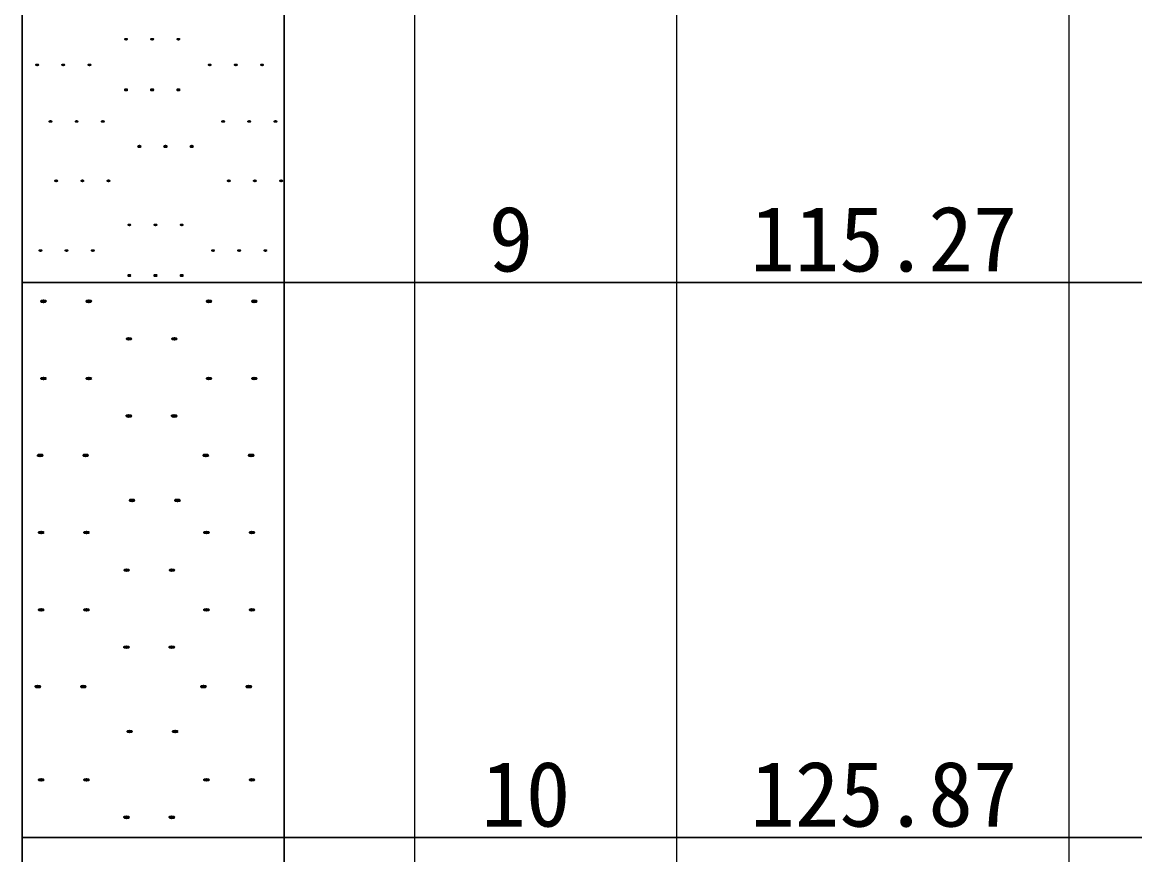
# Model space of a CAD drawing. Header units: millimetres. Extents: x -182 to 395, y -757 to 122.
# Drawn here: x -120.23 to -77.73, y -241.58 to -209.79 of the extents above; entities that cross this region are included whole.
import ezdxf

# ---------------------------------------------------------------- set-up
doc = ezdxf.new("R2010")
doc.units = ezdxf.units.MM
for name, color, linetype in [('KY2WL', 7, 'Continuous'), ('KY6WL', 7, 'Continuous'), ('岩性描述WT', 7, 'Continuous')]:
    doc.layers.add(name, color=color, linetype=linetype)
doc.styles.get("Standard").update_dxf_attribs({"font": ''})
doc.styles.get('Standard').set_extended_font_data('SimSun')

msp = doc.modelspace()

# ---------------------------------------------------------------- hatches: boundary and pattern name
at = {"layer": 'KY2WL'}
h = msp.add_hatch(color=256, dxfattribs=at)
edge = h.paths.add_edge_path()
edge.add_ellipse((-116.263, -210.44), major_axis=(0.05, 0), ratio=0.4, start_angle=0, end_angle=180)
edge.add_ellipse((-116.263, -210.44), major_axis=(0.05, 0), ratio=0.4, start_angle=180, end_angle=360)
h = msp.add_hatch(color=256, dxfattribs=at)
edge = h.paths.add_edge_path()
edge.add_ellipse((-115.263, -210.44), major_axis=(0.05, 0), ratio=0.4, start_angle=0, end_angle=180)
edge.add_ellipse((-115.263, -210.44), major_axis=(0.05, 0), ratio=0.4, start_angle=180, end_angle=360)
h = msp.add_hatch(color=256, dxfattribs=at)
edge = h.paths.add_edge_path()
edge.add_ellipse((-114.263, -210.44), major_axis=(0.05, 0), ratio=0.4, start_angle=0, end_angle=180)
edge.add_ellipse((-114.263, -210.44), major_axis=(0.05, 0), ratio=0.4, start_angle=180, end_angle=360)
h = msp.add_hatch(color=256, dxfattribs=at)
edge = h.paths.add_edge_path()
edge.add_ellipse((-118.66, -211.42), major_axis=(0.05, 0), ratio=0.4, start_angle=0, end_angle=180)
edge.add_ellipse((-118.66, -211.42), major_axis=(-0.05, 0), ratio=0.4, start_angle=0, end_angle=180)
h = msp.add_hatch(color=256, dxfattribs=at)
edge = h.paths.add_edge_path()
edge.add_ellipse((-117.66, -211.42), major_axis=(0.05, 0), ratio=0.4, start_angle=0, end_angle=180)
edge.add_ellipse((-117.66, -211.42), major_axis=(-0.05, 0), ratio=0.4, start_angle=0, end_angle=180)
h = msp.add_hatch(color=256, dxfattribs=at)
edge = h.paths.add_edge_path()
edge.add_ellipse((-113.066, -211.42), major_axis=(0.05, 0), ratio=0.4, start_angle=0, end_angle=180)
edge.add_ellipse((-113.066, -211.42), major_axis=(-0.05, 0), ratio=0.4, start_angle=0, end_angle=180)
h = msp.add_hatch(color=256, dxfattribs=at)
edge = h.paths.add_edge_path()
edge.add_ellipse((-112.066, -211.42), major_axis=(0.05, 0), ratio=0.4, start_angle=0, end_angle=180)
edge.add_ellipse((-112.066, -211.42), major_axis=(-0.05, 0), ratio=0.4, start_angle=0, end_angle=180)
h = msp.add_hatch(color=256, dxfattribs=at)
edge = h.paths.add_edge_path()
edge.add_ellipse((-111.066, -211.42), major_axis=(0.05, 0), ratio=0.4, start_angle=0, end_angle=180)
edge.add_ellipse((-111.066, -211.42), major_axis=(-0.05, 0), ratio=0.4, start_angle=0, end_angle=180)
h = msp.add_hatch(color=256, dxfattribs=at)
edge = h.paths.add_edge_path()
edge.add_ellipse((-116.263, -212.363), major_axis=(0.05, 0), ratio=0.4, start_angle=0, end_angle=180)
edge.add_ellipse((-116.263, -212.363), major_axis=(-0.05, 0), ratio=0.4, start_angle=0, end_angle=180)
h = msp.add_hatch(color=256, dxfattribs=at)
edge = h.paths.add_edge_path()
edge.add_ellipse((-116.263, -212.383), major_axis=(0.05, 0), ratio=0.4, start_angle=0, end_angle=180)
edge.add_ellipse((-116.263, -212.383), major_axis=(0.05, 0), ratio=0.4, start_angle=180, end_angle=360)
h = msp.add_hatch(color=256, dxfattribs=at)
edge = h.paths.add_edge_path()
edge.add_ellipse((-115.263, -212.363), major_axis=(0.05, 0), ratio=0.4, start_angle=0, end_angle=180)
edge.add_ellipse((-115.263, -212.363), major_axis=(-0.05, 0), ratio=0.4, start_angle=0, end_angle=180)
h = msp.add_hatch(color=256, dxfattribs=at)
edge = h.paths.add_edge_path()
edge.add_ellipse((-115.263, -212.383), major_axis=(0.05, 0), ratio=0.4, start_angle=0, end_angle=180)
edge.add_ellipse((-115.263, -212.383), major_axis=(0.05, 0), ratio=0.4, start_angle=180, end_angle=360)
h = msp.add_hatch(color=256, dxfattribs=at)
edge = h.paths.add_edge_path()
edge.add_ellipse((-114.263, -212.363), major_axis=(0.05, 0), ratio=0.4, start_angle=0, end_angle=180)
edge.add_ellipse((-114.263, -212.363), major_axis=(-0.05, 0), ratio=0.4, start_angle=0, end_angle=180)
h = msp.add_hatch(color=256, dxfattribs=at)
edge = h.paths.add_edge_path()
edge.add_ellipse((-114.263, -212.383), major_axis=(0.05, 0), ratio=0.4, start_angle=0, end_angle=180)
edge.add_ellipse((-114.263, -212.383), major_axis=(0.05, 0), ratio=0.4, start_angle=180, end_angle=360)
h = msp.add_hatch(color=256, dxfattribs=at)
edge = h.paths.add_edge_path()
edge.add_ellipse((-118.149, -213.581), major_axis=(0.05, 0), ratio=0.4, start_angle=0, end_angle=180)
edge.add_ellipse((-118.149, -213.581), major_axis=(0.05, 0), ratio=0.4, start_angle=180, end_angle=360)
h = msp.add_hatch(color=256, dxfattribs=at)
edge = h.paths.add_edge_path()
edge.add_ellipse((-117.149, -213.581), major_axis=(0.05, 0), ratio=0.4, start_angle=0, end_angle=180)
edge.add_ellipse((-117.149, -213.581), major_axis=(0.05, 0), ratio=0.4, start_angle=180, end_angle=360)
h = msp.add_hatch(color=256, dxfattribs=at)
edge = h.paths.add_edge_path()
edge.add_ellipse((-112.555, -213.581), major_axis=(0.05, 0), ratio=0.4, start_angle=0, end_angle=180)
edge.add_ellipse((-112.555, -213.581), major_axis=(0.05, 0), ratio=0.4, start_angle=180, end_angle=360)
h = msp.add_hatch(color=256, dxfattribs=at)
edge = h.paths.add_edge_path()
edge.add_ellipse((-111.555, -213.581), major_axis=(0.05, 0), ratio=0.4, start_angle=0, end_angle=180)
edge.add_ellipse((-111.555, -213.581), major_axis=(0.05, 0), ratio=0.4, start_angle=180, end_angle=360)
h = msp.add_hatch(color=256, dxfattribs=at)
edge = h.paths.add_edge_path()
edge.add_ellipse((-110.555, -213.581), major_axis=(0.05, 0), ratio=0.4, start_angle=0, end_angle=180)
edge.add_ellipse((-110.555, -213.581), major_axis=(0.05, 0), ratio=0.4, start_angle=180, end_angle=360)
h = msp.add_hatch(color=256, dxfattribs=at)
edge = h.paths.add_edge_path()
edge.add_ellipse((-115.753, -214.524), major_axis=(0.05, 0), ratio=0.4, start_angle=0, end_angle=180)
edge.add_ellipse((-115.753, -214.524), major_axis=(0.05, 0), ratio=0.4, start_angle=180, end_angle=360)
h = msp.add_hatch(color=256, dxfattribs=at)
edge = h.paths.add_edge_path()
edge.add_ellipse((-115.753, -214.544), major_axis=(0.05, 0), ratio=0.4, start_angle=0, end_angle=180)
edge.add_ellipse((-115.753, -214.544), major_axis=(-0.05, 0), ratio=0.4, start_angle=0, end_angle=180)
h = msp.add_hatch(color=256, dxfattribs=at)
edge = h.paths.add_edge_path()
edge.add_ellipse((-114.753, -214.524), major_axis=(0.05, 0), ratio=0.4, start_angle=0, end_angle=180)
edge.add_ellipse((-114.753, -214.524), major_axis=(0.05, 0), ratio=0.4, start_angle=180, end_angle=360)
h = msp.add_hatch(color=256, dxfattribs=at)
edge = h.paths.add_edge_path()
edge.add_ellipse((-114.753, -214.544), major_axis=(0.05, 0), ratio=0.4, start_angle=0, end_angle=180)
edge.add_ellipse((-114.753, -214.544), major_axis=(-0.05, 0), ratio=0.4, start_angle=0, end_angle=180)
h = msp.add_hatch(color=256, dxfattribs=at)
edge = h.paths.add_edge_path()
edge.add_ellipse((-113.753, -214.524), major_axis=(0.05, 0), ratio=0.4, start_angle=0, end_angle=180)
edge.add_ellipse((-113.753, -214.524), major_axis=(0.05, 0), ratio=0.4, start_angle=180, end_angle=360)
h = msp.add_hatch(color=256, dxfattribs=at)
edge = h.paths.add_edge_path()
edge.add_ellipse((-113.753, -214.544), major_axis=(0.05, 0), ratio=0.4, start_angle=0, end_angle=180)
edge.add_ellipse((-113.753, -214.544), major_axis=(-0.05, 0), ratio=0.4, start_angle=0, end_angle=180)
h = msp.add_hatch(color=256, dxfattribs=at)
edge = h.paths.add_edge_path()
edge.add_ellipse((-117.931, -215.848), major_axis=(0.05, 0), ratio=0.4, start_angle=0, end_angle=180)
edge.add_ellipse((-117.931, -215.848), major_axis=(0.05, 0), ratio=0.4, start_angle=180, end_angle=360)
h = msp.add_hatch(color=256, dxfattribs=at)
edge = h.paths.add_edge_path()
edge.add_ellipse((-116.931, -215.848), major_axis=(0.05, 0), ratio=0.4, start_angle=0, end_angle=180)
edge.add_ellipse((-116.931, -215.848), major_axis=(0.05, 0), ratio=0.4, start_angle=180, end_angle=360)
h = msp.add_hatch(color=256, dxfattribs=at)
edge = h.paths.add_edge_path()
edge.add_ellipse((-112.337, -215.848), major_axis=(0.05, 0), ratio=0.4, start_angle=0, end_angle=180)
edge.add_ellipse((-112.337, -215.848), major_axis=(0.05, 0), ratio=0.4, start_angle=180, end_angle=360)
h = msp.add_hatch(color=256, dxfattribs=at)
edge = h.paths.add_edge_path()
edge.add_ellipse((-111.337, -215.848), major_axis=(0.05, 0), ratio=0.4, start_angle=0, end_angle=180)
edge.add_ellipse((-111.337, -215.848), major_axis=(0.05, 0), ratio=0.4, start_angle=180, end_angle=360)
h = msp.add_hatch(color=256, dxfattribs=at)
edge = h.paths.add_edge_path()
edge.add_ellipse((-110.337, -215.848), major_axis=(0.05, 0), ratio=0.4, start_angle=0, end_angle=180)
edge.add_ellipse((-110.337, -215.848), major_axis=(0.05, 0), ratio=0.4, start_angle=180, end_angle=360)
h = msp.add_hatch(color=256, dxfattribs=at)
edge = h.paths.add_edge_path()
edge.add_ellipse((-116.136, -217.531), major_axis=(0.05, 0), ratio=0.4, start_angle=0, end_angle=180)
edge.add_ellipse((-116.136, -217.531), major_axis=(-0.05, 0), ratio=0.4, start_angle=0, end_angle=180)
h = msp.add_hatch(color=256, dxfattribs=at)
edge = h.paths.add_edge_path()
edge.add_ellipse((-115.136, -217.531), major_axis=(0.05, 0), ratio=0.4, start_angle=0, end_angle=180)
edge.add_ellipse((-115.136, -217.531), major_axis=(-0.05, 0), ratio=0.4, start_angle=0, end_angle=180)
h = msp.add_hatch(color=256, dxfattribs=at)
edge = h.paths.add_edge_path()
edge.add_ellipse((-114.136, -217.531), major_axis=(0.05, 0), ratio=0.4, start_angle=0, end_angle=180)
edge.add_ellipse((-114.136, -217.531), major_axis=(-0.05, 0), ratio=0.4, start_angle=0, end_angle=180)
h = msp.add_hatch(color=256, dxfattribs=at)
edge = h.paths.add_edge_path()
edge.add_ellipse((-118.533, -218.512), major_axis=(0.05, 0), ratio=0.4, start_angle=0, end_angle=180)
edge.add_ellipse((-118.533, -218.512), major_axis=(0.05, 0), ratio=0.4, start_angle=180, end_angle=360)
h = msp.add_hatch(color=256, dxfattribs=at)
edge = h.paths.add_edge_path()
edge.add_ellipse((-117.533, -218.512), major_axis=(0.05, 0), ratio=0.4, start_angle=0, end_angle=180)
edge.add_ellipse((-117.533, -218.512), major_axis=(0.05, 0), ratio=0.4, start_angle=180, end_angle=360)
h = msp.add_hatch(color=256, dxfattribs=at)
edge = h.paths.add_edge_path()
edge.add_ellipse((-112.939, -218.512), major_axis=(0.05, 0), ratio=0.4, start_angle=0, end_angle=180)
edge.add_ellipse((-112.939, -218.512), major_axis=(0.05, 0), ratio=0.4, start_angle=180, end_angle=360)
h = msp.add_hatch(color=256, dxfattribs=at)
edge = h.paths.add_edge_path()
edge.add_ellipse((-111.939, -218.512), major_axis=(0.05, 0), ratio=0.4, start_angle=0, end_angle=180)
edge.add_ellipse((-111.939, -218.512), major_axis=(0.05, 0), ratio=0.4, start_angle=180, end_angle=360)
h = msp.add_hatch(color=256, dxfattribs=at)
edge = h.paths.add_edge_path()
edge.add_ellipse((-110.939, -218.512), major_axis=(0.05, 0), ratio=0.4, start_angle=0, end_angle=180)
edge.add_ellipse((-110.939, -218.512), major_axis=(0.05, 0), ratio=0.4, start_angle=180, end_angle=360)
h = msp.add_hatch(color=256, dxfattribs=at)
edge = h.paths.add_edge_path()
edge.add_ellipse((-116.136, -219.454), major_axis=(0.05, 0), ratio=0.4, start_angle=0, end_angle=180)
edge.add_ellipse((-116.136, -219.454), major_axis=(0.05, 0), ratio=0.4, start_angle=180, end_angle=360)
h = msp.add_hatch(color=256, dxfattribs=at)
edge = h.paths.add_edge_path()
edge.add_ellipse((-116.136, -219.474), major_axis=(0.05, 0), ratio=0.4, start_angle=0, end_angle=180)
edge.add_ellipse((-116.136, -219.474), major_axis=(-0.05, 0), ratio=0.4, start_angle=0, end_angle=180)
h = msp.add_hatch(color=256, dxfattribs=at)
edge = h.paths.add_edge_path()
edge.add_ellipse((-115.136, -219.454), major_axis=(0.05, 0), ratio=0.4, start_angle=0, end_angle=180)
edge.add_ellipse((-115.136, -219.454), major_axis=(0.05, 0), ratio=0.4, start_angle=180, end_angle=360)
h = msp.add_hatch(color=256, dxfattribs=at)
edge = h.paths.add_edge_path()
edge.add_ellipse((-115.136, -219.474), major_axis=(0.05, 0), ratio=0.4, start_angle=0, end_angle=180)
edge.add_ellipse((-115.136, -219.474), major_axis=(-0.05, 0), ratio=0.4, start_angle=0, end_angle=180)
h = msp.add_hatch(color=256, dxfattribs=at)
edge = h.paths.add_edge_path()
edge.add_ellipse((-114.136, -219.454), major_axis=(0.05, 0), ratio=0.4, start_angle=0, end_angle=180)
edge.add_ellipse((-114.136, -219.454), major_axis=(0.05, 0), ratio=0.4, start_angle=180, end_angle=360)
h = msp.add_hatch(color=256, dxfattribs=at)
edge = h.paths.add_edge_path()
edge.add_ellipse((-114.136, -219.474), major_axis=(0.05, 0), ratio=0.4, start_angle=0, end_angle=180)
edge.add_ellipse((-114.136, -219.474), major_axis=(-0.05, 0), ratio=0.4, start_angle=0, end_angle=180)
h = msp.add_hatch(color=256, dxfattribs=at)
edge = h.paths.add_edge_path()
edge.add_ellipse((-119.418, -220.449), major_axis=(-0.1, 0), ratio=0.4, start_angle=180, end_angle=360)
edge.add_ellipse((-119.418, -220.449), major_axis=(0.1, 0), ratio=0.4, start_angle=180, end_angle=360)
h = msp.add_hatch(color=256, dxfattribs=at)
edge = h.paths.add_edge_path()
edge.add_ellipse((-117.685, -220.449), major_axis=(-0.1, 0), ratio=0.4, start_angle=180, end_angle=360)
edge.add_ellipse((-117.685, -220.449), major_axis=(0.1, 0), ratio=0.4, start_angle=180, end_angle=360)
h = msp.add_hatch(color=256, dxfattribs=at)
edge = h.paths.add_edge_path()
edge.add_ellipse((-113.095, -220.449), major_axis=(-0.1, 0), ratio=0.4, start_angle=180, end_angle=360)
edge.add_ellipse((-113.095, -220.449), major_axis=(0.1, 0), ratio=0.4, start_angle=180, end_angle=360)
h = msp.add_hatch(color=256, dxfattribs=at)
edge = h.paths.add_edge_path()
edge.add_ellipse((-111.362, -220.449), major_axis=(-0.1, 0), ratio=0.4, start_angle=180, end_angle=360)
edge.add_ellipse((-111.362, -220.449), major_axis=(0.1, 0), ratio=0.4, start_angle=180, end_angle=360)
h = msp.add_hatch(color=256, dxfattribs=at)
edge = h.paths.add_edge_path()
edge.add_ellipse((-116.15, -221.885), major_axis=(0.1, 0), ratio=0.4, start_angle=0, end_angle=180)
edge.add_ellipse((-116.15, -221.885), major_axis=(-0.1, 0), ratio=0.4, start_angle=0, end_angle=180)
h = msp.add_hatch(color=256, dxfattribs=at)
edge = h.paths.add_edge_path()
edge.add_ellipse((-114.417, -221.885), major_axis=(0.1, 0), ratio=0.4, start_angle=0, end_angle=180)
edge.add_ellipse((-114.417, -221.885), major_axis=(-0.1, 0), ratio=0.4, start_angle=0, end_angle=180)
h = msp.add_hatch(color=256, dxfattribs=at)
edge = h.paths.add_edge_path()
edge.add_ellipse((-119.418, -223.4), major_axis=(-0.1, 0), ratio=0.4, start_angle=180, end_angle=360)
edge.add_ellipse((-119.418, -223.4), major_axis=(0.1, 0), ratio=0.4, start_angle=180, end_angle=360)
h = msp.add_hatch(color=256, dxfattribs=at)
edge = h.paths.add_edge_path()
edge.add_ellipse((-117.685, -223.4), major_axis=(-0.1, 0), ratio=0.4, start_angle=180, end_angle=360)
edge.add_ellipse((-117.685, -223.4), major_axis=(0.1, 0), ratio=0.4, start_angle=180, end_angle=360)
h = msp.add_hatch(color=256, dxfattribs=at)
edge = h.paths.add_edge_path()
edge.add_ellipse((-113.095, -223.4), major_axis=(-0.1, 0), ratio=0.4, start_angle=180, end_angle=360)
edge.add_ellipse((-113.095, -223.4), major_axis=(0.1, 0), ratio=0.4, start_angle=180, end_angle=360)
h = msp.add_hatch(color=256, dxfattribs=at)
edge = h.paths.add_edge_path()
edge.add_ellipse((-111.362, -223.4), major_axis=(-0.1, 0), ratio=0.4, start_angle=180, end_angle=360)
edge.add_ellipse((-111.362, -223.4), major_axis=(0.1, 0), ratio=0.4, start_angle=180, end_angle=360)
h = msp.add_hatch(color=256, dxfattribs=at)
edge = h.paths.add_edge_path()
edge.add_ellipse((-116.154, -224.829), major_axis=(0.1, 0), ratio=0.4, start_angle=0, end_angle=180)
edge.add_ellipse((-116.154, -224.829), major_axis=(-0.1, 0), ratio=0.4, start_angle=0, end_angle=180)
h = msp.add_hatch(color=256, dxfattribs=at)
edge = h.paths.add_edge_path()
edge.add_ellipse((-114.421, -224.829), major_axis=(0.1, 0), ratio=0.4, start_angle=0, end_angle=180)
edge.add_ellipse((-114.421, -224.829), major_axis=(-0.1, 0), ratio=0.4, start_angle=0, end_angle=180)
h = msp.add_hatch(color=256, dxfattribs=at)
edge = h.paths.add_edge_path()
edge.add_ellipse((-119.539, -226.334), major_axis=(0.1, 0), ratio=0.4, start_angle=0, end_angle=180)
edge.add_ellipse((-119.539, -226.334), major_axis=(-0.1, 0), ratio=0.4, start_angle=0, end_angle=180)
h = msp.add_hatch(color=256, dxfattribs=at)
edge = h.paths.add_edge_path()
edge.add_ellipse((-117.805, -226.334), major_axis=(0.1, 0), ratio=0.4, start_angle=0, end_angle=180)
edge.add_ellipse((-117.805, -226.334), major_axis=(-0.1, 0), ratio=0.4, start_angle=0, end_angle=180)
h = msp.add_hatch(color=256, dxfattribs=at)
edge = h.paths.add_edge_path()
edge.add_ellipse((-113.215, -226.334), major_axis=(0.1, 0), ratio=0.4, start_angle=0, end_angle=180)
edge.add_ellipse((-113.215, -226.334), major_axis=(-0.1, 0), ratio=0.4, start_angle=0, end_angle=180)
h = msp.add_hatch(color=256, dxfattribs=at)
edge = h.paths.add_edge_path()
edge.add_ellipse((-111.482, -226.334), major_axis=(0.1, 0), ratio=0.4, start_angle=0, end_angle=180)
edge.add_ellipse((-111.482, -226.334), major_axis=(-0.1, 0), ratio=0.4, start_angle=0, end_angle=180)
h = msp.add_hatch(color=256, dxfattribs=at)
edge = h.paths.add_edge_path()
edge.add_ellipse((-116.034, -228.052), major_axis=(0.1, 0), ratio=0.4, start_angle=0, end_angle=180)
edge.add_ellipse((-116.034, -228.052), major_axis=(-0.1, 0), ratio=0.4, start_angle=0, end_angle=180)
h = msp.add_hatch(color=256, dxfattribs=at)
edge = h.paths.add_edge_path()
edge.add_ellipse((-114.301, -228.052), major_axis=(0.1, 0), ratio=0.4, start_angle=0, end_angle=180)
edge.add_ellipse((-114.301, -228.052), major_axis=(-0.1, 0), ratio=0.4, start_angle=0, end_angle=180)
h = msp.add_hatch(color=256, dxfattribs=at)
edge = h.paths.add_edge_path()
edge.add_ellipse((-119.508, -229.279), major_axis=(0.1, 0), ratio=0.4, start_angle=0, end_angle=180)
edge.add_ellipse((-119.508, -229.279), major_axis=(-0.1, 0), ratio=0.4, start_angle=0, end_angle=180)
h = msp.add_hatch(color=256, dxfattribs=at)
edge = h.paths.add_edge_path()
edge.add_ellipse((-117.775, -229.279), major_axis=(0.1, 0), ratio=0.4, start_angle=0, end_angle=180)
edge.add_ellipse((-117.775, -229.279), major_axis=(-0.1, 0), ratio=0.4, start_angle=0, end_angle=180)
h = msp.add_hatch(color=256, dxfattribs=at)
edge = h.paths.add_edge_path()
edge.add_ellipse((-113.185, -229.279), major_axis=(0.1, 0), ratio=0.4, start_angle=0, end_angle=180)
edge.add_ellipse((-113.185, -229.279), major_axis=(-0.1, 0), ratio=0.4, start_angle=0, end_angle=180)
h = msp.add_hatch(color=256, dxfattribs=at)
edge = h.paths.add_edge_path()
edge.add_ellipse((-111.451, -229.279), major_axis=(0.1, 0), ratio=0.4, start_angle=0, end_angle=180)
edge.add_ellipse((-111.451, -229.279), major_axis=(-0.1, 0), ratio=0.4, start_angle=0, end_angle=180)
h = msp.add_hatch(color=256, dxfattribs=at)
edge = h.paths.add_edge_path()
edge.add_ellipse((-116.24, -230.715), major_axis=(0.1, 0), ratio=0.4, start_angle=0, end_angle=180)
edge.add_ellipse((-116.24, -230.715), major_axis=(-0.1, 0), ratio=0.4, start_angle=0, end_angle=180)
h = msp.add_hatch(color=256, dxfattribs=at)
edge = h.paths.add_edge_path()
edge.add_ellipse((-114.507, -230.715), major_axis=(0.1, 0), ratio=0.4, start_angle=0, end_angle=180)
edge.add_ellipse((-114.507, -230.715), major_axis=(-0.1, 0), ratio=0.4, start_angle=0, end_angle=180)
h = msp.add_hatch(color=256, dxfattribs=at)
edge = h.paths.add_edge_path()
edge.add_ellipse((-119.508, -232.229), major_axis=(0.1, 0), ratio=0.4, start_angle=0, end_angle=180)
edge.add_ellipse((-119.508, -232.229), major_axis=(-0.1, 0), ratio=0.4, start_angle=0, end_angle=180)
h = msp.add_hatch(color=256, dxfattribs=at)
edge = h.paths.add_edge_path()
edge.add_ellipse((-117.775, -232.229), major_axis=(0.1, 0), ratio=0.4, start_angle=0, end_angle=180)
edge.add_ellipse((-117.775, -232.229), major_axis=(-0.1, 0), ratio=0.4, start_angle=0, end_angle=180)
h = msp.add_hatch(color=256, dxfattribs=at)
edge = h.paths.add_edge_path()
edge.add_ellipse((-113.185, -232.229), major_axis=(0.1, 0), ratio=0.4, start_angle=0, end_angle=180)
edge.add_ellipse((-113.185, -232.229), major_axis=(-0.1, 0), ratio=0.4, start_angle=0, end_angle=180)
h = msp.add_hatch(color=256, dxfattribs=at)
edge = h.paths.add_edge_path()
edge.add_ellipse((-111.451, -232.229), major_axis=(0.1, 0), ratio=0.4, start_angle=0, end_angle=180)
edge.add_ellipse((-111.451, -232.229), major_axis=(-0.1, 0), ratio=0.4, start_angle=0, end_angle=180)
h = msp.add_hatch(color=256, dxfattribs=at)
edge = h.paths.add_edge_path()
edge.add_ellipse((-116.244, -233.658), major_axis=(-0.1, 0), ratio=0.4, start_angle=180, end_angle=360)
edge.add_ellipse((-116.244, -233.658), major_axis=(-0.1, 0), ratio=0.4, start_angle=0, end_angle=180)
h = msp.add_hatch(color=256, dxfattribs=at)
edge = h.paths.add_edge_path()
edge.add_ellipse((-114.511, -233.658), major_axis=(-0.1, 0), ratio=0.4, start_angle=180, end_angle=360)
edge.add_ellipse((-114.511, -233.658), major_axis=(-0.1, 0), ratio=0.4, start_angle=0, end_angle=180)
h = msp.add_hatch(color=256, dxfattribs=at)
edge = h.paths.add_edge_path()
edge.add_ellipse((-119.628, -235.163), major_axis=(0.1, 0), ratio=0.4, start_angle=0, end_angle=180)
edge.add_ellipse((-119.628, -235.163), major_axis=(-0.1, 0), ratio=0.4, start_angle=0, end_angle=180)
h = msp.add_hatch(color=256, dxfattribs=at)
edge = h.paths.add_edge_path()
edge.add_ellipse((-117.895, -235.163), major_axis=(0.1, 0), ratio=0.4, start_angle=0, end_angle=180)
edge.add_ellipse((-117.895, -235.163), major_axis=(-0.1, 0), ratio=0.4, start_angle=0, end_angle=180)
h = msp.add_hatch(color=256, dxfattribs=at)
edge = h.paths.add_edge_path()
edge.add_ellipse((-113.305, -235.163), major_axis=(0.1, 0), ratio=0.4, start_angle=0, end_angle=180)
edge.add_ellipse((-113.305, -235.163), major_axis=(-0.1, 0), ratio=0.4, start_angle=0, end_angle=180)
h = msp.add_hatch(color=256, dxfattribs=at)
edge = h.paths.add_edge_path()
edge.add_ellipse((-111.572, -235.163), major_axis=(0.1, 0), ratio=0.4, start_angle=0, end_angle=180)
edge.add_ellipse((-111.572, -235.163), major_axis=(-0.1, 0), ratio=0.4, start_angle=0, end_angle=180)
h = msp.add_hatch(color=256, dxfattribs=at)
edge = h.paths.add_edge_path()
edge.add_ellipse((-116.124, -236.881), major_axis=(0.1, 0), ratio=0.4, start_angle=0, end_angle=180)
edge.add_ellipse((-116.124, -236.881), major_axis=(-0.1, 0), ratio=0.4, start_angle=0, end_angle=180)
h = msp.add_hatch(color=256, dxfattribs=at)
edge = h.paths.add_edge_path()
edge.add_ellipse((-114.39, -236.881), major_axis=(0.1, 0), ratio=0.4, start_angle=0, end_angle=180)
edge.add_ellipse((-114.39, -236.881), major_axis=(-0.1, 0), ratio=0.4, start_angle=0, end_angle=180)
h = msp.add_hatch(color=256, dxfattribs=at)
edge = h.paths.add_edge_path()
edge.add_ellipse((-119.508, -238.726), major_axis=(0.1, 0), ratio=0.4, start_angle=0, end_angle=180)
edge.add_ellipse((-119.508, -238.726), major_axis=(-0.1, 0), ratio=0.4, start_angle=0, end_angle=180)
h = msp.add_hatch(color=256, dxfattribs=at)
edge = h.paths.add_edge_path()
edge.add_ellipse((-117.775, -238.726), major_axis=(0.1, 0), ratio=0.4, start_angle=0, end_angle=180)
edge.add_ellipse((-117.775, -238.726), major_axis=(-0.1, 0), ratio=0.4, start_angle=0, end_angle=180)
h = msp.add_hatch(color=256, dxfattribs=at)
edge = h.paths.add_edge_path()
edge.add_ellipse((-113.185, -238.726), major_axis=(0.1, 0), ratio=0.4, start_angle=0, end_angle=180)
edge.add_ellipse((-113.185, -238.726), major_axis=(-0.1, 0), ratio=0.4, start_angle=0, end_angle=180)
h = msp.add_hatch(color=256, dxfattribs=at)
edge = h.paths.add_edge_path()
edge.add_ellipse((-111.451, -238.726), major_axis=(0.1, 0), ratio=0.4, start_angle=0, end_angle=180)
edge.add_ellipse((-111.451, -238.726), major_axis=(-0.1, 0), ratio=0.4, start_angle=0, end_angle=180)
h = msp.add_hatch(color=256, dxfattribs=at)
edge = h.paths.add_edge_path()
edge.add_ellipse((-116.244, -240.155), major_axis=(0.1, 0), ratio=0.4, start_angle=0, end_angle=180)
edge.add_ellipse((-116.244, -240.155), major_axis=(-0.1, 0), ratio=0.4, start_angle=0, end_angle=180)
h = msp.add_hatch(color=256, dxfattribs=at)
edge = h.paths.add_edge_path()
edge.add_ellipse((-114.511, -240.155), major_axis=(0.1, 0), ratio=0.4, start_angle=0, end_angle=180)
edge.add_ellipse((-114.511, -240.155), major_axis=(-0.1, 0), ratio=0.4, start_angle=0, end_angle=180)

# ---------------------------------------------------------------- linework, layer by layer
at = {"lineweight": 20}
for p, q in [((-120.228, 10.812), (-120.228, -302.248)), ((-110.228, -100.788), (-110.228, -302.248))]:
    msp.add_line(p, q, dxfattribs=at)
at = {"layer": 'KY2WL', "lineweight": 20}
for p, q in [((-120.228, -219.728), (-35.228, -219.728)), ((-109.228, -219.728), (-120.228, -219.728)), ((-50.228, -219.728), (-109.228, -219.728)), ((-120.228, -240.928), (-35.228, -240.928)), ((-109.228, -240.928), (-120.228, -240.928)), ((-50.228, -240.928), (-109.228, -240.928))]:
    msp.add_line(p, q, dxfattribs=at)
at = {"layer": 'KY2WL'}
for centre in [(-116.263, -210.44), (-115.263, -210.44), (-114.263, -210.44), (-119.66, -211.42), (-118.66, -211.42), (-117.66, -211.42), (-113.066, -211.42), (-112.066, -211.42), (-111.066, -211.42), (-116.263, -212.363), (-116.263, -212.383), (-115.263, -212.363), (-115.263, -212.383), (-114.263, -212.363), (-114.263, -212.383), (-119.149, -213.581), (-118.149, -213.581), (-117.149, -213.581), (-112.555, -213.581), (-111.555, -213.581), (-110.555, -213.581), (-115.753, -214.524), (-115.753, -214.544), (-114.753, -214.524), (-114.753, -214.544), (-113.753, -214.524), (-113.753, -214.544), (-118.931, -215.848), (-117.931, -215.848), (-116.931, -215.848), (-112.337, -215.848), (-111.337, -215.848), (-110.337, -215.848), (-116.136, -217.531), (-115.136, -217.531), (-114.136, -217.531), (-119.533, -218.512), (-118.533, -218.512), (-117.533, -218.512), (-112.939, -218.512), (-111.939, -218.512), (-110.939, -218.512), (-116.136, -219.454), (-116.136, -219.474), (-115.136, -219.454), (-115.136, -219.474), (-114.136, -219.454), (-114.136, -219.474)]:
    msp.add_ellipse(centre, major_axis=(0.05, 0), ratio=0.4, dxfattribs=at)
for centre in [(-119.418, -220.449), (-117.685, -220.449), (-113.095, -220.449), (-111.362, -220.449), (-116.15, -221.885), (-114.417, -221.885), (-119.418, -223.4), (-117.685, -223.4), (-113.095, -223.4), (-111.362, -223.4), (-116.154, -224.829), (-114.421, -224.829), (-119.539, -226.334), (-117.805, -226.334), (-113.215, -226.334), (-111.482, -226.334), (-116.034, -228.052), (-114.301, -228.052), (-119.508, -229.279), (-117.775, -229.279), (-113.185, -229.279), (-111.451, -229.279), (-116.24, -230.715), (-114.507, -230.715), (-119.508, -232.229), (-117.775, -232.229), (-113.185, -232.229), (-111.451, -232.229), (-116.244, -233.658), (-114.511, -233.658), (-119.628, -235.163), (-117.895, -235.163), (-113.305, -235.163), (-111.572, -235.163), (-116.124, -236.881), (-114.39, -236.881), (-119.508, -238.726), (-117.775, -238.726), (-113.185, -238.726), (-111.451, -238.726), (-116.244, -240.155), (-114.511, -240.155)]:
    msp.add_ellipse(centre, major_axis=(-0.1, 0), ratio=0.4, start_param=3.141593, end_param=9.424778, dxfattribs=at)
at = {"layer": 'KY6WL', "lineweight": 20}
for p, q in [((-120.228, -345.788), (-120.228, 10.812)), ((-110.228, -345.788), (-110.228, 10.812)), ((-105.228, -345.788), (-105.228, 10.812)), ((-95.228, 10.812), (-95.228, -345.788)), ((-80.228, -345.788), (-80.228, 10.812))]:
    msp.add_line(p, q, dxfattribs=at)

# ---------------------------------------------------------------- texts
at = {"layer": '岩性描述WT', "lineweight": -3}
for s, p in [('9', (-102.409, -219.31)), ('115.27', (-92.413, -219.31)), ('10', (-102.69, -240.51)), ('125.87', (-92.413, -240.51))]:
    msp.add_text(s, height=2.5, dxfattribs=at).set_placement(p)

doc.saveas('drawing.dxf')
